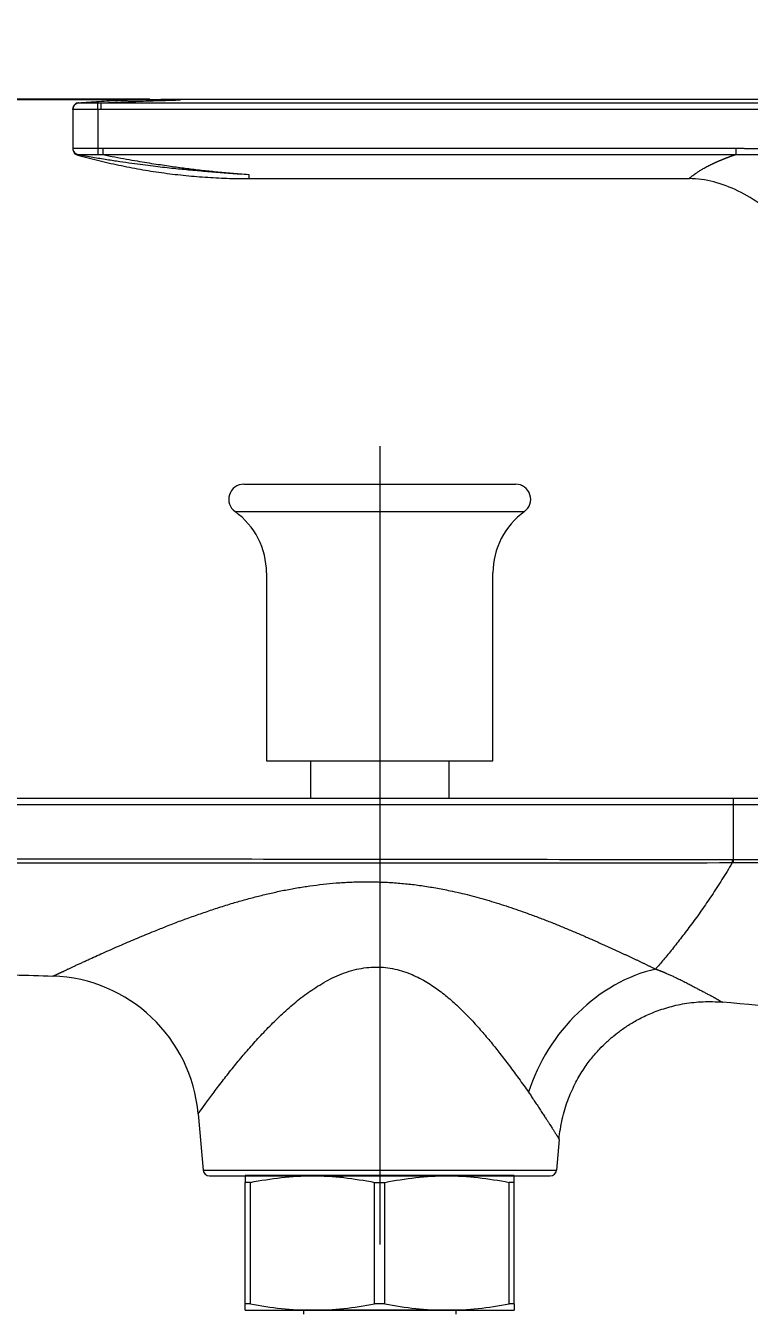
# Model space of a CAD drawing. Header units: millimetres. Extents: x 14071 to 14912, y -87 to 508.
# Drawn here: x 14654.4 to 14711.9, y 103.5 to 206 of the extents above; entities that cross this region are included whole.
import ezdxf

# ---------------------------------------------------------------- set-up
doc = ezdxf.new("R2010")
doc.units = ezdxf.units.MM
doc.linetypes.add('CENTERX2', pattern=[101.6, 63.5, -12.7, 12.7, -12.7])
doc.layers.add('02___PRT_ALL_AXES', color=7, linetype='Continuous')
doc.layers.add('CENTER', color=1, linetype='CENTERX2', lineweight=15)
doc.layers.add('DIM', color=3, linetype='Continuous', lineweight=9)
doc.styles.get("Standard").update_dxf_attribs({"font": 'arial.ttf'})
doc.dimstyles.new('겸용-샤워욕조용1', dxfattribs={"dimscale": 0.6, "dimtxt": 10, "dimasz": 10, "dimexe": 1.5, "dimexo": 1.5, "dimgap": 1, "dimtad": 0, "dimtih": 1, "dimtoh": 1, "dimdec": 1, "dimdsep": 46, "dimtxsty": 'Standard', "dimcen": 2.5, "dimclrd": 5, "dimclre": 5, "dimclrt": 5, "dimadec": 1, "dimazin": 2, "dimtfac": 1, "dimtdec": 1, "dimtmove": 0, "dimatfit": 3, "dimfxl": 1.25, "dimarcsym": 0})

# ---------------------------------------------------------------- blocks, each defined once
blk = doc.blocks.new('*D10')
at = {"layer": 'Defpoints', "color": 0, "transparency": 16777216}
for p in [(14772.19, 270.25), (14558.66, -0.91), (14567.36, -0.91)]:
    blk.add_point(p, dxfattribs=at)
at = {"layer": 'DIM', "color": 5, "lineweight": -2, "transparency": 16777216}
for p, q in [((14771.29, 270.25), (14557.76, 270.25)), ((14558.66, 264.25), (14558.66, 139.2)), ((14558.66, 5.09), (14558.66, 130.14)), ((14566.46, -0.91), (14557.76, -0.91))]:
    blk.add_line(p, q, dxfattribs=at)
at = {"layer": 'DIM', "color": 5, "transparency": 16777216}
for points in [[(14557.66, 264.25), (14559.66, 264.25), (14558.66, 270.25)], [(14557.66, 5.09), (14559.66, 5.09), (14558.66, -0.91)]]:
    blk.add_solid(points, dxfattribs=at)
at = {"layer": 'DIM', "color": 5, "transparency": 16777216, "insert": (14558.66, 134.67), "char_height": 6, "attachment_point": 5}
blk.add_mtext('(1600)', dxfattribs=at)
blk = doc.blocks.new('*D7')
at = {"layer": 'Defpoints', "color": 0, "transparency": 16777216}
for p in [(14682.56, 172.53), (14613.7, 130.78), (14604.56, 109.24), (14626.21, 87.5), (14682.56, 61.07)]:
    blk.add_point(p, dxfattribs=at)
at = {"layer": 'DIM', "color": 5, "lineweight": -2, "transparency": 16777216}
blk.add_line((14604.21, 108.42), (14598.95, 96.02), dxfattribs=at)
for start, end in [(248.6134, 256.7003), (260.2882, 268.3866)]:
    blk.add_arc((14682.56, 293), 213.08, start, end, dxfattribs=at)
at = {"layer": 'DIM', "color": 5, "transparency": 16777216}
for points in [[(14604.48, 93.66), (14605.23, 95.51), (14599.3, 96.85)], [(14676.57, 81), (14676.55, 79), (14682.56, 79.91)]]:
    blk.add_solid(points, dxfattribs=at)
at = {"layer": 'DIM', "color": 5, "transparency": 16777216, "insert": (14640.08, 84.19), "char_height": 6, "attachment_point": 5}
blk.add_mtext('23°', dxfattribs=at)
blk = doc.blocks.new('*D8')
at = {"layer": 'Defpoints', "color": 0, "transparency": 16777216}
for p in [(14586.58, 200.09), (14665.19, 200.09), (14610.4, 117.63)]:
    blk.add_point(p, dxfattribs=at)
at = {"layer": 'DIM', "color": 5, "lineweight": -2, "transparency": 16777216}
for p, q in [((14664.29, 200.09), (14585.68, 200.09)), ((14586.58, 194.09), (14586.58, 162.53)), ((14586.58, 123.63), (14586.58, 155.2)), ((14609.5, 117.63), (14585.68, 117.63))]:
    blk.add_line(p, q, dxfattribs=at)
at = {"layer": 'DIM', "color": 5, "transparency": 16777216}
for points in [[(14585.58, 194.09), (14587.58, 194.09), (14586.58, 200.09)], [(14585.58, 123.63), (14587.58, 123.63), (14586.58, 117.63)]]:
    blk.add_solid(points, dxfattribs=at)
at = {"layer": 'DIM', "color": 5, "transparency": 16777216, "insert": (14586.58, 158.86), "char_height": 6, "attachment_point": 5}
blk.add_mtext('82.5', dxfattribs=at)
blk = doc.blocks.new('*D14')
at = {"layer": 'Defpoints', "color": 0, "transparency": 16777216}
for p in [(14608.47, 118.45), (14815.26, 42.82), (14815.26, 22.48)]:
    blk.add_point(p, dxfattribs=at)
at = {"layer": 'DIM', "color": 5, "lineweight": -2, "transparency": 16777216}
for p, q in [((14608.47, 117.55), (14608.47, 21.58)), ((14815.26, 41.92), (14815.26, 21.58)), ((14614.47, 22.48), (14701.08, 22.48)), ((14809.26, 22.48), (14722.65, 22.48))]:
    blk.add_line(p, q, dxfattribs=at)
at = {"layer": 'DIM', "color": 5, "transparency": 16777216}
for points in [[(14614.47, 23.48), (14614.47, 21.48), (14608.47, 22.48)], [(14809.26, 23.48), (14809.26, 21.48), (14815.26, 22.48)]]:
    blk.add_solid(points, dxfattribs=at)
at = {"layer": 'DIM', "color": 5, "transparency": 16777216, "insert": (14711.86, 22.48), "char_height": 6, "attachment_point": 5}
blk.add_mtext('206.8', dxfattribs=at)

msp = doc.modelspace()

# ---------------------------------------------------------------- linework, layer by layer
at = {"linetype": 'Continuous', "lineweight": 13}
for p, q in [((14660.16, 199.31), (14660.15, 199.81)), ((14660.16, 199.31), (14660.16, 196.21)), ((14737.99, 199.31), (14660.41, 199.31)), ((14660.16, 196.21), (14660.15, 195.72)), ((14660.54, 196.21), (14660.54, 195.71)), ((14660.54, 196.21), (14710.85, 196.21)), ((14660.54, 195.71), (14710.85, 195.71)), ((14672.16, 194.13), (14672.16, 193.8)), ((14671.06, 167.32), (14684.91, 167.32)), ((14684.91, 167.32), (14694.06, 167.32)), ((14710.64, 144), (14610.87, 144)), ((14710.64, 144), (14710.64, 139.63)), ((14722.56, 144), (14710.64, 144)), ((14668.52, 114.95), (14696.6, 114.95))]:
    msp.add_line(p, q, dxfattribs=at)
at = {"linetype": 'Continuous', "lineweight": 18}
for p, q in [((14738.16, 200.1), (14665.16, 200.1)), ((14658.16, 199.3), (14658.16, 196.21)), ((14710.85, 196.21), (14710.85, 195.71)), ((14672.16, 193.8), (14707.16, 193.8)), ((14671.76, 169.5), (14684.77, 169.5)), ((14684.77, 169.5), (14693.36, 169.5)), ((14673.56, 162.45), (14673.56, 147.5)), ((14691.56, 147.5), (14691.56, 162.45)), ((14673.56, 147.5), (14684.4, 147.5)), ((14673.56, 147.5), (14691.56, 147.5)), ((14677.06, 147.5), (14677.06, 144.5)), ((14684.4, 147.5), (14691.56, 147.5)), ((14688.06, 147.5), (14688.06, 144.5)), ((14710.65, 144.5), (14610.88, 144.5)), ((14723.06, 144.5), (14710.65, 144.5)), ((14668.13, 119.43), (14668.52, 114.95)), ((14696.81, 117.4), (14696.6, 114.95)), ((14669.02, 114.5), (14696.1, 114.5))]:
    msp.add_line(p, q, dxfattribs=at)
at = {"lineweight": 20}
for p, q in [((14672.28, 113.98), (14671.87, 113.98)), ((14671.87, 104.33), (14671.87, 113.98)), ((14672.28, 104.33), (14672.28, 113.98)), ((14682.15, 113.98), (14682.97, 113.98)), ((14682.15, 104.33), (14682.15, 113.98)), ((14682.97, 104.33), (14682.97, 113.98)), ((14693.25, 113.98), (14692.84, 113.98)), ((14692.84, 104.33), (14692.84, 113.98)), ((14693.25, 104.33), (14693.25, 113.98)), ((14672.28, 104.33), (14671.87, 104.33)), ((14671.87, 103.81), (14677.22, 103.81)), ((14689.36, 103.81), (14675.76, 103.81)), ((14676.5, 103.81), (14676.5, 103.5)), ((14677.22, 103.81), (14687.9, 103.81)), ((14682.97, 104.33), (14682.15, 104.33)), ((14687.9, 103.81), (14693.25, 103.81)), ((14688.62, 103.81), (14688.62, 103.5)), ((14693.25, 104.33), (14692.84, 104.33))]:
    msp.add_line(p, q, dxfattribs=at)
at = {"linetype": 'Continuous', "lineweight": 18, "extrusion": (0, 1.33795e-05, 1)}
msp.add_arc((14658.66, 199.34, 0), 0.5, 94.5878, 179.9998, dxfattribs=at)
at = {"linetype": 'Continuous', "lineweight": 18}
for centre, radius, start, end in [((14671.76, 168.3), 1.2, 90, 234.3147), ((14693.36, 168.3), 1.2, 305.6853, 90), ((14667.56, 162.45), 6, 0, 54.3147), ((14697.56, 162.45), 6, 125.6853, 180), ((14656.17, 118.39), 12, 5, 88.0548), ((14669.02, 115), 0.5, 185, 270), ((14696.1, 115), 0.5, 270, 355)]:
    msp.add_arc(centre, radius, start, end, dxfattribs=at)
at = {"linetype": 'Continuous', "lineweight": 13}
for centre, major_axis, ratio, start_param, end_param in [((14658.66, 199.3), (-0.5, 0), 0.999984, 4.735832, 5.44336), ((14658.66, 199.3), (-0.5, 0), 0.999984, 5.755683, 6.283185), ((14658.66, 196.21), (-0.5, 0), 0.999993, 0.340413, 1.392728), ((14658.66, 196.21), (-0.5, 0), 0.999935, 0.660054, 1.398974), ((14710.65, 144), (0, -0.5), 0.006981, 3.141593, 4.712389), ((14710.57, 139.63), (0, -0.5), 0.006981, 4.712395, 5.252534), ((14710.65, 139.63), (-0.005, -0.5), 0.006981, 4.712462, 5.249825), ((14704.09, 120.1), (7.17, 9.62), 0.768826, 0.73108, 1.996569)]:
    msp.add_ellipse(centre, major_axis=major_axis, ratio=ratio, start_param=start_param, end_param=end_param, dxfattribs=at)
at = {"linetype": 'Continuous', "lineweight": 18}
for ratio, end_param in [(0.999993, 0.340412), (0.999935, 0.660053)]:
    msp.add_ellipse((14658.66, 196.21), major_axis=(-0.5, 0), ratio=ratio, start_param=0, end_param=end_param, dxfattribs=at)
for points, knots in [([(14658.62, 199.83), (14659.16, 199.88), (14659.7, 199.91), (14660.79, 199.98), (14661.34, 200.01), (14662.43, 200.05), (14662.98, 200.07), (14664.07, 200.09), (14664.61, 200.1), (14665.16, 200.1)], [0, 0, 0, 0, 0.25, 0.25, 0.5, 0.5, 0.75, 0.75, 1, 1, 1, 1]), ([(14665.16, 200.1), (14665.16, 200.1), (14665.16, 200.1), (14665.16, 200.1), (14665.16, 200.1), (14665.16, 200.1), (14665.16, 200.1), (14665.16, 200.1), (14665.16, 200.1), (14665.16, 200.1), (14665.17, 200.1), (14665.17, 200.1), (14665.17, 200.1), (14665.17, 200.1), (14665.18, 200.09), (14665.18, 200.09), (14665.18, 200.09), (14665.19, 200.09), (14665.19, 200.09), (14665.19, 200.09), (14665.19, 200.09)], [0, 0, 0, 0, 0.05615, 0.112273, 0.168369, 0.22444, 0.280486, 0.336508, 0.392507, 0.448484, 0.504438, 0.560372, 0.616285, 0.672179, 0.728054, 0.783911, 0.839751, 0.895575, 0.951383, 1, 1, 1, 1]), ([(14665.19, 200.09), (14665.19, 200.09), (14665.19, 200.09), (14665.18, 200.09), (14665.17, 200.1), (14665.17, 200.1), (14665.16, 200.1), (14665.16, 200.1), (14665.16, 200.1), (14665.16, 200.1), (14665.16, 200.1), (14665.16, 200.1)], [0, 0, 0, 0, 0.046021, 0.164966, 0.283983, 0.403081, 0.522264, 0.641541, 0.760918, 0.880402, 1, 1, 1, 1]), ([(14658.33, 199.68), (14658.31, 199.66), (14658.26, 199.61), (14658.21, 199.52), (14658.18, 199.41), (14658.19, 199.33), (14658.19, 199.3)], [0, 0, 0, 0, 0.214506, 0.48092, 0.744245, 1, 1, 1, 1]), ([(14658.16, 196.21), (14658.16, 196.21), (14658.16, 196.2), (14658.16, 196.19), (14658.16, 196.18), (14658.16, 196.18), (14658.16, 196.18), (14658.16, 196.17), (14658.16, 196.17), (14658.16, 196.17), (14658.16, 196.17)], [0, 0, 0, 0, 0.131545, 0.263091, 0.394636, 0.526181, 0.657727, 0.789272, 0.920818, 1, 1, 1, 1]), ([(14658.52, 195.69), (14658.52, 195.69), (14658.52, 195.69), (14658.52, 195.69), (14658.53, 195.69), (14658.53, 195.7), (14658.54, 195.7), (14658.55, 195.71), (14658.56, 195.72), (14658.57, 195.72)], [0, 0, 0, 0, 0.060794, 0.217328, 0.373863, 0.530397, 0.686931, 0.843466, 1, 1, 1, 1]), ([(14696.81, 117.4), (14696.84, 117.68), (14696.87, 117.95), (14696.96, 118.49), (14697.01, 118.75), (14697.12, 119.27), (14697.19, 119.52), (14697.34, 120.02), (14697.42, 120.26), (14697.59, 120.72), (14697.68, 120.95), (14697.87, 121.38), (14697.97, 121.59), (14698.17, 122), (14698.28, 122.19), (14698.49, 122.56), (14698.6, 122.74), (14698.83, 123.08), (14698.94, 123.24), (14699.16, 123.55), (14699.27, 123.69), (14699.49, 123.97), (14699.6, 124.1), (14699.81, 124.34), (14699.91, 124.46), (14700.22, 124.78), (14700.41, 124.97), (14700.67, 125.21), (14700.75, 125.28), (14700.86, 125.39), (14700.92, 125.44), (14700.98, 125.49), (14701.02, 125.52), (14701.03, 125.53), (14701.04, 125.54), (14701.04, 125.54), (14701.04, 125.54), (14701.04, 125.54), (14701.04, 125.54), (14701.05, 125.54), (14701.05, 125.54), (14701.21, 125.68), (14701.4, 125.83), (14701.83, 126.15), (14702.07, 126.32), (14702.6, 126.66), (14702.89, 126.83), (14703.37, 127.08), (14703.54, 127.16), (14703.88, 127.32), (14704.06, 127.4), (14704.44, 127.55), (14704.63, 127.62), (14705.03, 127.76), (14705.24, 127.83), (14705.66, 127.95), (14705.88, 128.01), (14706.33, 128.11), (14706.56, 128.16), (14707.03, 128.23), (14707.27, 128.27), (14707.76, 128.32), (14708, 128.34), (14708.51, 128.36), (14708.76, 128.36), (14709.27, 128.35), (14709.53, 128.34), (14709.79, 128.31)], [0, 0, 0, 0, 0.03125, 0.03125, 0.0625, 0.0625, 0.09375, 0.09375, 0.125, 0.125, 0.15625, 0.15625, 0.1875, 0.1875, 0.21875, 0.21875, 0.25, 0.25, 0.28125, 0.28125, 0.3125, 0.3125, 0.34375, 0.34375, 0.375, 0.375, 0.4375, 0.4375, 0.46875, 0.46875, 0.484375, 0.492188, 0.496094, 0.498047, 0.499023, 0.499512, 0.499756, 0.499878, 0.499939, 0.499939, 0.5, 0.5, 0.5625, 0.5625, 0.625, 0.625, 0.6875, 0.6875, 0.71875, 0.71875, 0.75, 0.75, 0.78125, 0.78125, 0.8125, 0.8125, 0.84375, 0.84375, 0.875, 0.875, 0.90625, 0.90625, 0.9375, 0.9375, 0.96875, 0.96875, 1, 1, 1, 1]), ([(14733.56, 125.34), (14729.95, 125.97), (14721.19, 127.23), (14713.36, 128.01), (14709.79, 128.31)], [0, 0, 0, 0, 0.421331, 1, 1, 1, 1])]:
    msp.add_open_spline(points, degree=3, knots=knots, dxfattribs=at)
for points, degree in [([(14658.65, 199.81), (14658.64, 199.81), (14658.64, 199.81), (14658.64, 199.81), (14658.63, 199.82), (14658.63, 199.82), (14658.63, 199.82), (14658.63, 199.82), (14658.62, 199.83), (14658.62, 199.83), (14658.62, 199.83), (14658.62, 199.83), (14658.62, 199.83), (14658.62, 199.83)], 3), ([(14660.15, 199.81), (14660.01, 199.81), (14659.73, 199.81), (14659.35, 199.81), (14659.03, 199.8), (14658.82, 199.8), (14658.69, 199.8), (14658.65, 199.8), (14658.65, 199.81)], 3), ([(14665.28, 200.08), (14664.29, 200.07)], 1), ([(14658.16, 199.3), (14658.16, 199.31), (14658.16, 199.31), (14658.16, 199.31), (14658.16, 199.32), (14658.16, 199.32), (14658.16, 199.32), (14658.16, 199.33), (14658.16, 199.33), (14658.16, 199.33), (14658.16, 199.33), (14658.16, 199.34), (14658.16, 199.34), (14658.16, 199.34)], 3), ([(14658.19, 199.52), (14658.19, 199.49)], 1), ([(14658.19, 196.03), (14658.27, 195.85)], 1), ([(14658.27, 195.85), (14658.37, 195.73), (14658.52, 195.7)], 2), ([(14658.44, 195.71), (14665.16, 193.8), (14672.16, 193.8)], 2), ([(14658.57, 195.72), (14658.57, 195.72), (14658.57, 195.72), (14658.57, 195.72), (14658.57, 195.72), (14658.57, 195.72)], 3), ([(14660.15, 195.72), (14660.19, 195.72), (14660.28, 195.72), (14660.41, 195.71), (14660.5, 195.71), (14660.54, 195.71)], 3), ([(14660.54, 195.71), (14660.88, 195.65), (14661.53, 195.52), (14662.43, 195.35), (14663.28, 195.2), (14664.06, 195.07), (14664.79, 194.96), (14665.46, 194.86), (14666.08, 194.77), (14666.67, 194.69), (14667.24, 194.61), (14667.81, 194.54), (14668.39, 194.47), (14668.97, 194.41), (14669.55, 194.35), (14670.15, 194.29), (14670.76, 194.24), (14671.42, 194.19), (14671.9, 194.15), (14672.16, 194.13)], 3), ([(14718.16, 182.8), (14718.16, 184.09), (14717.43, 186.76), (14714.76, 190.4), (14711.12, 193.07), (14708.45, 193.8), (14707.16, 193.8)], 3), ([(14710.64, 139.63), (14710.64, 139.63), (14710.62, 139.63), (14710.59, 139.63), (14710.58, 139.63), (14710.57, 139.63)], 3), ([(14710.64, 139.38), (14710.63, 139.38), (14710.62, 139.38), (14710.59, 139.38), (14710.58, 139.38), (14710.57, 139.38)], 3), ([(14632.02, 131.22), (14656.58, 130.38)], 1)]:
    msp.add_open_spline(points, degree=degree, dxfattribs=at)
at = {"linetype": 'Continuous', "lineweight": 13}
for points, degree, knots in [([(14660.41, 199.81), (14660.37, 199.81), (14660.32, 199.81), (14660.24, 199.81), (14660.2, 199.81), (14660.15, 199.81)], 3, [0, 0, 0, 0, 0.5, 0.5, 1, 1, 1, 1]), ([(14660.41, 199.81), (14660.67, 199.82), (14660.93, 199.84), (14661.46, 199.87), (14661.72, 199.88), (14662.51, 199.92), (14663.04, 199.94), (14664.09, 199.98), (14664.62, 200), (14665.41, 200.02), (14665.67, 200.03), (14666.2, 200.04), (14666.46, 200.05), (14666.72, 200.06)], 3, [0, 0, 0, 0, 0.125, 0.125, 0.25, 0.25, 0.5, 0.5, 0.75, 0.75, 0.875, 0.875, 1, 1, 1, 1]), ([(14660.41, 199.31), (14660.41, 199.34), (14660.41, 199.37), (14660.41, 199.43), (14660.41, 199.46), (14660.41, 199.52), (14660.41, 199.55), (14660.41, 199.61), (14660.41, 199.63), (14660.41, 199.68), (14660.41, 199.7), (14660.41, 199.74), (14660.41, 199.76), (14660.41, 199.78), (14660.41, 199.79), (14660.41, 199.81), (14660.41, 199.81), (14660.41, 199.81)], 3, [0, 0, 0, 0, 0.125, 0.125, 0.25, 0.25, 0.375, 0.375, 0.5, 0.5, 0.625, 0.625, 0.75, 0.75, 0.875, 0.875, 1, 1, 1, 1]), ([(14666.72, 200.06), (14666.71, 200.06), (14666.7, 200.06), (14666.67, 200.06), (14666.64, 200.06), (14666.62, 200.06), (14666.59, 200.06), (14666.57, 200.06), (14666.54, 200.06), (14666.52, 200.06), (14666.49, 200.06), (14666.47, 200.06), (14666.45, 200.06), (14666.42, 200.06), (14666.4, 200.06), (14666.37, 200.06), (14666.35, 200.06), (14666.33, 200.07), (14666.31, 200.07), (14666.28, 200.07), (14666.26, 200.07), (14666.24, 200.07), (14666.22, 200.07), (14666.19, 200.07), (14666.17, 200.07), (14666.15, 200.07), (14666.13, 200.07), (14666.11, 200.07), (14666.09, 200.07), (14666.07, 200.07), (14666.05, 200.07), (14666.03, 200.07), (14666.01, 200.07), (14665.99, 200.07), (14665.97, 200.07), (14665.95, 200.07), (14665.93, 200.08), (14665.91, 200.08), (14665.89, 200.08), (14665.88, 200.08), (14665.86, 200.08), (14665.84, 200.08), (14665.82, 200.08), (14665.8, 200.08), (14665.79, 200.08), (14665.77, 200.08), (14665.75, 200.08), (14665.74, 200.08), (14665.72, 200.08), (14665.7, 200.08), (14665.69, 200.08), (14665.67, 200.08), (14665.66, 200.08), (14665.64, 200.08), (14665.63, 200.08), (14665.61, 200.08), (14665.6, 200.08), (14665.58, 200.08), (14665.57, 200.08), (14665.53, 200.09), (14665.46, 200.09), (14665.38, 200.09), (14665.31, 200.09), (14665.27, 200.09), (14665.24, 200.09), (14665.23, 200.09), (14665.22, 200.09), (14665.21, 200.09), (14665.2, 200.09), (14665.19, 200.09), (14665.19, 200.09)], 3, [0, 0, 0, 0, 0.010019, 0.020038, 0.030058, 0.04008, 0.050103, 0.060127, 0.070154, 0.080181, 0.090211, 0.100243, 0.110276, 0.120313, 0.130351, 0.140392, 0.150436, 0.160483, 0.170532, 0.180585, 0.190641, 0.200701, 0.210764, 0.220831, 0.230901, 0.240976, 0.251054, 0.261137, 0.271225, 0.281316, 0.291413, 0.301514, 0.31162, 0.321732, 0.331848, 0.34197, 0.352097, 0.36223, 0.372369, 0.382514, 0.392664, 0.402821, 0.412984, 0.423154, 0.43333, 0.443513, 0.453702, 0.463899, 0.474103, 0.484314, 0.494532, 0.504758, 0.514992, 0.525233, 0.535482, 0.54574, 0.556005, 0.566279, 0.576561, 0.586851, 0.661656, 0.73596, 0.809815, 0.883272, 0.904053, 0.924838, 0.945631, 0.966431, 0.98724, 1, 1, 1, 1]), ([(14660.16, 199.31), (14660.15, 199.31), (14660.13, 199.31), (14660.11, 199.31), (14660.09, 199.31), (14660.07, 199.31), (14660.05, 199.31), (14660.03, 199.31), (14660, 199.31), (14659.98, 199.31), (14659.96, 199.31), (14659.94, 199.31), (14659.92, 199.31), (14659.9, 199.31), (14659.88, 199.31), (14659.86, 199.31), (14659.84, 199.31), (14659.82, 199.31), (14659.8, 199.31), (14659.78, 199.31), (14659.75, 199.31), (14659.73, 199.31), (14659.71, 199.31), (14659.69, 199.31), (14659.67, 199.31), (14659.66, 199.31), (14659.64, 199.31), (14659.62, 199.31), (14659.6, 199.31), (14659.58, 199.31), (14659.56, 199.31), (14659.54, 199.31), (14659.52, 199.31), (14659.5, 199.31), (14659.48, 199.31), (14659.46, 199.31), (14659.45, 199.31), (14659.43, 199.31), (14659.41, 199.31), (14659.39, 199.31), (14659.37, 199.31), (14659.36, 199.31), (14659.34, 199.31), (14659.32, 199.31), (14659.3, 199.31), (14659.29, 199.31), (14659.27, 199.31), (14659.25, 199.31), (14659.24, 199.31), (14659.22, 199.31), (14659.2, 199.31), (14659.19, 199.31), (14659.17, 199.31), (14659.16, 199.31), (14659.14, 199.31), (14659.12, 199.31), (14659.11, 199.31), (14659.09, 199.31), (14659.08, 199.31), (14659.06, 199.31), (14659.05, 199.31), (14659.03, 199.31), (14659.02, 199.31), (14659, 199.31), (14658.99, 199.31), (14658.98, 199.31), (14658.96, 199.31), (14658.95, 199.31), (14658.93, 199.31), (14658.92, 199.31), (14658.91, 199.31), (14658.89, 199.31), (14658.88, 199.31), (14658.87, 199.31), (14658.85, 199.31), (14658.84, 199.31), (14658.83, 199.31), (14658.82, 199.31), (14658.8, 199.31), (14658.79, 199.31), (14658.78, 199.31), (14658.77, 199.31), (14658.76, 199.31), (14658.74, 199.31), (14658.73, 199.31), (14658.72, 199.31), (14658.71, 199.31), (14658.7, 199.3), (14658.69, 199.3), (14658.68, 199.3), (14658.67, 199.3), (14658.66, 199.3), (14658.65, 199.3), (14658.64, 199.3), (14658.63, 199.3), (14658.62, 199.3), (14658.61, 199.3), (14658.6, 199.3), (14658.59, 199.3), (14658.58, 199.3), (14658.57, 199.3), (14658.56, 199.3), (14658.55, 199.3), (14658.54, 199.3), (14658.53, 199.3), (14658.52, 199.3), (14658.52, 199.3), (14658.51, 199.3), (14658.5, 199.3), (14658.49, 199.3), (14658.48, 199.3), (14658.47, 199.3), (14658.47, 199.3), (14658.46, 199.3), (14658.45, 199.3), (14658.44, 199.3), (14658.44, 199.3), (14658.43, 199.3), (14658.42, 199.3), (14658.42, 199.3), (14658.41, 199.3), (14658.4, 199.3), (14658.4, 199.3), (14658.39, 199.3), (14658.38, 199.3), (14658.38, 199.3), (14658.37, 199.3), (14658.37, 199.3), (14658.36, 199.3), (14658.35, 199.3), (14658.35, 199.3), (14658.34, 199.3), (14658.34, 199.3), (14658.33, 199.3), (14658.33, 199.3), (14658.32, 199.3), (14658.32, 199.3), (14658.31, 199.3), (14658.31, 199.3), (14658.3, 199.3), (14658.3, 199.3), (14658.29, 199.3), (14658.29, 199.3), (14658.28, 199.3), (14658.28, 199.3), (14658.28, 199.3), (14658.27, 199.3), (14658.27, 199.3), (14658.26, 199.3), (14658.26, 199.3), (14658.26, 199.3), (14658.25, 199.3), (14658.25, 199.3), (14658.25, 199.3), (14658.24, 199.3), (14658.24, 199.3), (14658.24, 199.3), (14658.23, 199.3), (14658.23, 199.3), (14658.23, 199.3), (14658.22, 199.3), (14658.22, 199.3), (14658.22, 199.3), (14658.22, 199.3), (14658.21, 199.3), (14658.21, 199.3), (14658.21, 199.3), (14658.21, 199.3), (14658.2, 199.3), (14658.2, 199.3), (14658.2, 199.3), (14658.2, 199.3), (14658.2, 199.3), (14658.19, 199.3), (14658.19, 199.3), (14658.19, 199.3), (14658.19, 199.3), (14658.19, 199.3), (14658.18, 199.3), (14658.18, 199.3), (14658.18, 199.3), (14658.18, 199.3), (14658.18, 199.3), (14658.18, 199.3), (14658.18, 199.3), (14658.17, 199.3), (14658.17, 199.3), (14658.17, 199.3), (14658.17, 199.3), (14658.17, 199.3), (14658.17, 199.3), (14658.17, 199.3), (14658.17, 199.3), (14658.17, 199.3), (14658.17, 199.3), (14658.16, 199.3), (14658.16, 199.3), (14658.16, 199.3), (14658.16, 199.3), (14658.16, 199.3), (14658.16, 199.3), (14658.16, 199.3), (14658.16, 199.3), (14658.16, 199.3), (14658.16, 199.3), (14658.16, 199.3), (14658.16, 199.3), (14658.16, 199.3), (14658.16, 199.3), (14658.16, 199.3), (14658.16, 199.3), (14658.16, 199.3), (14658.16, 199.3), (14658.16, 199.3), (14658.16, 199.3), (14658.16, 199.3), (14658.16, 199.3), (14658.16, 199.3), (14658.16, 199.3), (14658.16, 199.3)], 3, [0, 0, 0, 0, 0.006978, 0.013934, 0.020868, 0.02778, 0.03467, 0.041538, 0.048385, 0.055209, 0.062012, 0.068792, 0.07555, 0.082287, 0.089002, 0.095694, 0.102365, 0.109014, 0.115641, 0.122246, 0.128829, 0.13539, 0.141929, 0.148446, 0.154941, 0.161415, 0.167866, 0.174295, 0.180703, 0.187088, 0.193452, 0.199794, 0.206113, 0.212411, 0.218687, 0.224941, 0.231173, 0.237383, 0.243571, 0.249737, 0.255881, 0.262003, 0.268104, 0.274182, 0.280238, 0.286273, 0.292285, 0.298276, 0.304244, 0.310191, 0.316116, 0.322019, 0.3279, 0.333759, 0.339596, 0.345411, 0.351204, 0.356975, 0.362724, 0.368451, 0.374157, 0.37984, 0.385502, 0.391141, 0.396759, 0.402354, 0.407928, 0.41348, 0.41901, 0.424518, 0.430003, 0.435467, 0.44091, 0.44633, 0.451728, 0.457104, 0.462458, 0.467791, 0.473101, 0.47839, 0.483656, 0.488901, 0.494123, 0.499324, 0.504503, 0.50966, 0.514794, 0.519907, 0.524998, 0.530067, 0.535115, 0.54014, 0.545143, 0.550124, 0.555084, 0.560021, 0.564936, 0.56983, 0.574702, 0.579551, 0.584379, 0.589185, 0.593968, 0.59873, 0.60347, 0.608188, 0.612884, 0.617558, 0.622211, 0.626841, 0.631449, 0.636036, 0.6406, 0.645142, 0.649663, 0.654162, 0.658638, 0.663093, 0.667526, 0.671936, 0.676325, 0.680692, 0.685037, 0.68936, 0.693661, 0.697941, 0.702198, 0.706433, 0.710646, 0.714838, 0.719007, 0.723155, 0.72728, 0.731384, 0.735466, 0.739526, 0.743563, 0.747579, 0.751573, 0.755545, 0.759495, 0.763423, 0.76733, 0.771214, 0.775076, 0.778916, 0.782735, 0.786531, 0.790306, 0.794058, 0.797789, 0.801498, 0.805185, 0.808849, 0.812492, 0.816113, 0.819712, 0.823289, 0.826844, 0.830378, 0.833889, 0.837378, 0.840845, 0.844291, 0.847714, 0.851116, 0.854496, 0.857853, 0.861189, 0.864503, 0.867794, 0.871064, 0.874312, 0.877538, 0.880742, 0.883925, 0.887085, 0.890223, 0.893339, 0.896434, 0.899506, 0.902557, 0.905585, 0.908592, 0.911576, 0.914539, 0.91748, 0.920399, 0.923296, 0.92617, 0.929023, 0.931855, 0.934664, 0.937451, 0.940216, 0.942959, 0.945681, 0.94838, 0.951058, 0.953713, 0.956347, 0.958959, 0.961548, 0.964116, 0.966662, 0.969186, 0.971688, 0.974168, 0.976626, 0.979062, 0.981476, 0.983868, 0.986239, 0.988587, 0.990914, 0.993218, 0.995501, 0.997761, 1, 1, 1, 1]), ([(14658.16, 196.21), (14658.16, 196.21), (14658.16, 196.21), (14658.16, 196.21), (14658.16, 196.21), (14658.16, 196.21), (14658.16, 196.21), (14658.16, 196.21), (14658.16, 196.21), (14658.17, 196.21), (14658.17, 196.21), (14658.17, 196.21), (14658.18, 196.21), (14658.18, 196.21), (14658.19, 196.21), (14658.19, 196.21), (14658.2, 196.21), (14658.21, 196.21), (14658.22, 196.21), (14658.22, 196.21), (14658.23, 196.21), (14658.24, 196.21), (14658.26, 196.21), (14658.27, 196.21), (14658.28, 196.21), (14658.3, 196.21), (14658.31, 196.21), (14658.36, 196.21), (14658.43, 196.21), (14658.55, 196.21), (14658.67, 196.21), (14658.8, 196.21), (14658.93, 196.21), (14659.08, 196.21), (14659.24, 196.21), (14659.36, 196.21), (14659.45, 196.21), (14659.5, 196.21), (14659.55, 196.21), (14659.6, 196.21), (14659.64, 196.21), (14659.69, 196.21), (14659.74, 196.21), (14659.79, 196.21), (14659.84, 196.21), (14659.88, 196.21), (14659.93, 196.21), (14659.98, 196.21), (14660.02, 196.21), (14660.07, 196.21), (14660.11, 196.21), (14660.14, 196.21), (14660.16, 196.21)], 3, [0, 0, 0, 0, 0.006878, 0.01403, 0.021457, 0.029159, 0.037136, 0.045387, 0.053913, 0.062714, 0.071789, 0.08114, 0.090765, 0.100664, 0.110839, 0.121288, 0.132012, 0.143011, 0.154284, 0.165833, 0.177656, 0.189753, 0.202126, 0.214773, 0.227695, 0.240892, 0.254363, 0.26811, 0.343065, 0.410921, 0.471675, 0.525327, 0.582195, 0.639063, 0.695931, 0.7528, 0.769675, 0.78636, 0.802855, 0.819159, 0.835274, 0.851199, 0.866934, 0.882478, 0.897833, 0.912998, 0.927973, 0.942758, 0.957353, 0.971759, 0.985974, 1, 1, 1, 1]), ([(14658.57, 195.72), (14658.57, 195.72), (14658.62, 195.72), (14658.81, 195.72), (14659.07, 195.72), (14659.39, 195.72), (14659.75, 195.72), (14660.01, 195.72), (14660.15, 195.72)], 3, [0, 0, 0, 0, 0.178865, 0.355679, 0.525445, 0.67908, 0.830235, 1, 1, 1, 1]), ([(14707.16, 193.8), (14707.16, 193.8), (14707.16, 193.8), (14707.16, 193.8), (14707.16, 193.8), (14707.16, 193.8), (14707.16, 193.8), (14707.16, 193.8), (14707.16, 193.8), (14707.16, 193.8), (14707.16, 193.8), (14707.17, 193.81), (14707.17, 193.81), (14707.17, 193.81), (14707.17, 193.81), (14707.17, 193.81), (14707.18, 193.82), (14707.18, 193.82), (14707.18, 193.82), (14707.19, 193.83), (14707.19, 193.83), (14707.19, 193.83), (14707.2, 193.84), (14707.2, 193.84), (14707.2, 193.84), (14707.21, 193.85), (14707.21, 193.85), (14707.22, 193.86), (14707.22, 193.86), (14707.23, 193.87), (14707.23, 193.87), (14707.24, 193.87), (14707.24, 193.88), (14707.25, 193.89), (14707.25, 193.89), (14707.26, 193.9), (14707.27, 193.9), (14707.27, 193.91), (14707.28, 193.91), (14707.29, 193.92), (14707.29, 193.92), (14707.32, 193.95), (14707.39, 194.01), (14707.51, 194.1), (14707.66, 194.21), (14707.84, 194.33), (14708.06, 194.47), (14708.33, 194.63), (14708.63, 194.79), (14708.87, 194.91), (14709.01, 194.98), (14709.06, 195), (14709.1, 195.02), (14709.15, 195.04), (14709.2, 195.06), (14709.24, 195.09), (14709.29, 195.11), (14709.34, 195.13), (14709.39, 195.15), (14709.44, 195.17), (14709.49, 195.19), (14709.54, 195.22), (14709.59, 195.24), (14709.64, 195.26), (14709.69, 195.28), (14709.75, 195.3), (14709.8, 195.32), (14709.85, 195.35), (14709.91, 195.37), (14709.96, 195.39), (14710.02, 195.41), (14710.07, 195.43), (14710.13, 195.46), (14710.19, 195.48), (14710.24, 195.5), (14710.3, 195.52), (14710.36, 195.54), (14710.42, 195.56), (14710.48, 195.59), (14710.54, 195.61), (14710.6, 195.63), (14710.66, 195.65), (14710.72, 195.67), (14710.79, 195.69), (14710.83, 195.71), (14710.85, 195.71)], 3, [0, 0, 0, 0, 0.006992, 0.013956, 0.020891, 0.027798, 0.034677, 0.041527, 0.048349, 0.055143, 0.061909, 0.068646, 0.075355, 0.082036, 0.088689, 0.095313, 0.10191, 0.108478, 0.115018, 0.12153, 0.128013, 0.134469, 0.140896, 0.147296, 0.153667, 0.16001, 0.166325, 0.172613, 0.178872, 0.185103, 0.191306, 0.197481, 0.203629, 0.209748, 0.215839, 0.221903, 0.227938, 0.233946, 0.239926, 0.245878, 0.251802, 0.257699, 0.325846, 0.391503, 0.454706, 0.515492, 0.581274, 0.644635, 0.705655, 0.764424, 0.771654, 0.778852, 0.786019, 0.793154, 0.800257, 0.80733, 0.814372, 0.821383, 0.828363, 0.835314, 0.842234, 0.849125, 0.855986, 0.862818, 0.869621, 0.876395, 0.883141, 0.889859, 0.896548, 0.90321, 0.909845, 0.916452, 0.923032, 0.929586, 0.936113, 0.942614, 0.94909, 0.955539, 0.961964, 0.968364, 0.974739, 0.98109, 0.987417, 0.99372, 1, 1, 1, 1]), ([(14710.85, 196.21), (14712.51, 196.21), (14714.21, 196.18), (14715.28, 196.17), (14716.47, 196.15), (14717.63, 196.12), (14719.29, 196.08), (14719.39, 196.08), (14720.99, 196.04), (14722.12, 196.01), (14722.92, 195.99), (14725.27, 195.93), (14727.48, 195.89), (14729.92, 195.86), (14732.95, 195.83), (14735.21, 195.81), (14738.16, 195.8)], 2, [0, 0, 0, 0.25, 0.25, 0.375, 0.375, 0.5, 0.5, 0.5625, 0.5625, 0.625, 0.625, 0.75, 0.75, 0.875, 0.875, 1, 1, 1]), ([(14710.85, 195.71), (14711.13, 195.71), (14711.42, 195.71), (14711.98, 195.71), (14712.27, 195.71), (14712.84, 195.71), (14713.12, 195.71), (14713.69, 195.7), (14713.97, 195.7), (14714.83, 195.69), (14715.39, 195.69), (14716.53, 195.68), (14717.1, 195.67), (14718.24, 195.66), (14718.81, 195.65), (14719.94, 195.65), (14720.51, 195.65), (14721.65, 195.65), (14722.22, 195.65), (14723.36, 195.66), (14723.93, 195.66), (14725.07, 195.67), (14725.64, 195.68), (14726.77, 195.7), (14727.34, 195.7), (14728.48, 195.72), (14729.05, 195.72), (14730.19, 195.74), (14730.76, 195.74), (14731.9, 195.75), (14732.47, 195.76), (14733.6, 195.77), (14734.17, 195.77), (14735.88, 195.78), (14737.02, 195.79), (14738.16, 195.8)], 3, [0, 0, 0, 0, 0.03125, 0.03125, 0.0625, 0.0625, 0.09375, 0.09375, 0.125, 0.125, 0.1875, 0.1875, 0.25, 0.25, 0.3125, 0.3125, 0.375, 0.375, 0.4375, 0.4375, 0.5, 0.5, 0.5625, 0.5625, 0.625, 0.625, 0.6875, 0.6875, 0.75, 0.75, 0.8125, 0.8125, 0.875, 0.875, 1, 1, 1, 1]), ([(14710.57, 139.38), (14710.3, 138.93), (14710.03, 138.49), (14709.49, 137.63), (14709.22, 137.21), (14708.81, 136.6), (14708.54, 136.2), (14708.27, 135.81), (14707.87, 135.23), (14707.6, 134.86), (14707.07, 134.15), (14706.81, 133.81), (14706.3, 133.15), (14706.06, 132.83), (14705.58, 132.24), (14705.34, 131.96), (14704.9, 131.42), (14704.69, 131.18), (14704.49, 130.94)], 3, [0, 0, 0, 0, 0.125, 0.125, 0.25, 0.25, 0.3125, 0.375, 0.375, 0.5, 0.5, 0.625, 0.625, 0.75, 0.75, 0.875, 0.875, 1, 1, 1, 1]), ([(14715.61, 139.62), (14715.34, 139.62), (14714.81, 139.62), (14714.04, 139.61), (14713.34, 139.61), (14712.67, 139.62), (14712.03, 139.62), (14711.35, 139.63), (14710.89, 139.63), (14710.64, 139.63)], 3, [0, 0, 0, 0, 0.173791, 0.331627, 0.474531, 0.603287, 0.727129, 0.856486, 1, 1, 1, 1]), ([(14715.63, 139.38), (14715.62, 139.38), (14715.59, 139.38), (14715.54, 139.38), (14715.49, 139.38), (14715.44, 139.38), (14715.39, 139.38), (14715.34, 139.38), (14715.29, 139.38), (14715.24, 139.38), (14715.2, 139.38), (14715.15, 139.38), (14715.1, 139.38), (14715.05, 139.38), (14715, 139.38), (14714.96, 139.38), (14714.91, 139.38), (14714.86, 139.38), (14714.81, 139.38), (14714.77, 139.38), (14714.72, 139.38), (14714.67, 139.38), (14714.63, 139.38), (14714.58, 139.38), (14714.53, 139.38), (14714.49, 139.38), (14714.44, 139.39), (14714.39, 139.39), (14714.35, 139.39), (14714.3, 139.39), (14714.26, 139.39), (14714.21, 139.39), (14714.16, 139.39), (14714.12, 139.39), (14714.07, 139.39), (14714.03, 139.39), (14713.98, 139.39), (14713.94, 139.39), (14713.89, 139.39), (14713.85, 139.39), (14713.81, 139.39), (14713.76, 139.39), (14713.72, 139.39), (14713.67, 139.39), (14713.63, 139.39), (14713.59, 139.39), (14713.54, 139.39), (14713.5, 139.39), (14713.46, 139.39), (14713.41, 139.39), (14713.37, 139.39), (14713.33, 139.39), (14713.29, 139.39), (14713.24, 139.39), (14713.2, 139.39), (14713.16, 139.39), (14713.12, 139.39), (14713.08, 139.39), (14713.03, 139.39), (14712.98, 139.39), (14712.92, 139.39), (14712.85, 139.39), (14712.77, 139.39), (14712.7, 139.39), (14712.62, 139.39), (14712.54, 139.39), (14712.46, 139.39), (14712.38, 139.39), (14712.3, 139.39), (14712.21, 139.39), (14712.12, 139.38), (14712.04, 139.38), (14711.95, 139.38), (14711.85, 139.38), (14711.76, 139.38), (14711.67, 139.38), (14711.57, 139.38), (14711.47, 139.38), (14711.38, 139.38), (14711.27, 139.38), (14711.17, 139.38), (14711.07, 139.38), (14710.96, 139.38), (14710.86, 139.38), (14710.75, 139.38), (14710.68, 139.38), (14710.64, 139.38)], 3, [0, 0, 0, 0, 0.010455, 0.020869, 0.031243, 0.041576, 0.051869, 0.062122, 0.072335, 0.082507, 0.092639, 0.102731, 0.112783, 0.122794, 0.132766, 0.142697, 0.152588, 0.162439, 0.17225, 0.182021, 0.191752, 0.201443, 0.211094, 0.220704, 0.230275, 0.239806, 0.249298, 0.258749, 0.26816, 0.277532, 0.286863, 0.296155, 0.305407, 0.314619, 0.323792, 0.332925, 0.342018, 0.351071, 0.360085, 0.369059, 0.377993, 0.386888, 0.395743, 0.404559, 0.413335, 0.422071, 0.430768, 0.439425, 0.448043, 0.456621, 0.46516, 0.473659, 0.482119, 0.49054, 0.498921, 0.507262, 0.515565, 0.523828, 0.532051, 0.540235, 0.554344, 0.56874, 0.583423, 0.598392, 0.613648, 0.629191, 0.64502, 0.661136, 0.677538, 0.694226, 0.711201, 0.728461, 0.746007, 0.763839, 0.781956, 0.800358, 0.819046, 0.838017, 0.857274, 0.876814, 0.896638, 0.916745, 0.937136, 0.957809, 0.978763, 1, 1, 1, 1]), ([(14656.58, 130.38), (14656.58, 130.38), (14656.58, 130.38), (14656.58, 130.38), (14656.58, 130.38), (14656.58, 130.38), (14656.58, 130.38), (14656.58, 130.38), (14656.59, 130.38), (14656.59, 130.39), (14656.59, 130.39), (14656.59, 130.39), (14656.59, 130.39), (14656.6, 130.39), (14656.6, 130.39), (14656.6, 130.39), (14656.61, 130.39), (14656.61, 130.4), (14656.61, 130.4), (14656.62, 130.4), (14656.62, 130.4), (14656.62, 130.4), (14656.63, 130.4), (14656.63, 130.41), (14656.64, 130.41), (14656.64, 130.41), (14656.65, 130.41), (14656.66, 130.42), (14656.66, 130.42), (14656.67, 130.42), (14656.67, 130.43), (14656.68, 130.43), (14656.69, 130.43), (14656.69, 130.44), (14656.7, 130.44), (14656.71, 130.44), (14656.72, 130.45), (14656.73, 130.45), (14656.73, 130.45), (14656.74, 130.46), (14656.75, 130.46), (14656.76, 130.47), (14656.77, 130.47), (14656.78, 130.47), (14656.79, 130.48), (14656.8, 130.48), (14656.81, 130.49), (14656.82, 130.49), (14656.83, 130.5), (14656.84, 130.5), (14656.85, 130.51), (14656.86, 130.51), (14656.87, 130.52), (14656.88, 130.52), (14656.89, 130.53), (14656.91, 130.53), (14656.92, 130.54), (14656.93, 130.55), (14656.94, 130.55), (14656.96, 130.56), (14656.97, 130.56), (14656.98, 130.57), (14657, 130.58), (14657.01, 130.58), (14657.02, 130.59), (14657.04, 130.6), (14657.05, 130.6), (14657.07, 130.61), (14657.08, 130.62), (14657.1, 130.62), (14657.11, 130.63), (14657.13, 130.64), (14657.14, 130.65), (14657.16, 130.65), (14657.18, 130.66), (14657.19, 130.67), (14657.21, 130.68), (14657.23, 130.68), (14657.24, 130.69), (14657.26, 130.7), (14657.28, 130.71), (14657.29, 130.72), (14657.31, 130.73), (14657.33, 130.73), (14657.35, 130.74), (14657.37, 130.75), (14657.44, 130.78), (14657.56, 130.84), (14657.75, 130.93), (14657.95, 131.02), (14658.17, 131.13), (14658.41, 131.24), (14658.67, 131.36), (14658.94, 131.48), (14659.23, 131.62), (14659.61, 131.79), (14660.1, 132.01), (14660.71, 132.28), (14661.37, 132.58), (14662.02, 132.86), (14662.67, 133.14), (14663.31, 133.41), (14663.97, 133.69), (14664.58, 133.94), (14665.14, 134.16), (14665.62, 134.35), (14666.12, 134.55), (14666.62, 134.74), (14667.13, 134.93), (14667.64, 135.11), (14668.17, 135.3), (14668.7, 135.48), (14669.24, 135.67), (14669.78, 135.84), (14670.34, 136.02), (14671.04, 136.23), (14671.9, 136.48), (14672.91, 136.74), (14673.92, 136.99), (14674.94, 137.21), (14675.97, 137.4), (14677.01, 137.56), (14678.05, 137.69), (14678.94, 137.78), (14679.66, 137.83), (14680.22, 137.86), (14680.79, 137.88), (14681.35, 137.89), (14681.91, 137.88), (14682.47, 137.87), (14683.04, 137.85), (14683.6, 137.82), (14684.17, 137.77), (14684.74, 137.72), (14685.3, 137.66), (14685.87, 137.58), (14686.44, 137.49), (14687.01, 137.4), (14687.58, 137.29), (14688.22, 137.16), (14688.92, 137.01), (14689.7, 136.82), (14690.47, 136.61), (14691.25, 136.39), (14692.02, 136.15), (14692.8, 135.9), (14693.57, 135.64), (14694.38, 135.35), (14695.23, 135.03), (14696.12, 134.69), (14696.98, 134.34), (14697.83, 133.98), (14698.67, 133.63), (14699.26, 133.37), (14699.62, 133.21), (14699.74, 133.16), (14699.87, 133.1), (14699.99, 133.04), (14700.11, 132.99), (14700.23, 132.93), (14700.36, 132.88), (14700.48, 132.83), (14700.6, 132.77), (14700.72, 132.72), (14700.83, 132.66), (14700.95, 132.61), (14701.07, 132.56), (14701.18, 132.5), (14701.3, 132.45), (14701.41, 132.4), (14701.53, 132.35), (14701.64, 132.29), (14701.75, 132.24), (14701.86, 132.19), (14701.97, 132.14), (14702.08, 132.09), (14702.19, 132.04), (14702.3, 131.99), (14702.41, 131.94), (14702.51, 131.89), (14702.62, 131.84), (14702.73, 131.79), (14702.83, 131.74), (14702.93, 131.69), (14703.04, 131.64), (14703.14, 131.59), (14703.24, 131.54), (14703.34, 131.5), (14703.44, 131.45), (14703.54, 131.4), (14703.64, 131.35), (14703.73, 131.31), (14703.83, 131.26), (14703.93, 131.21), (14704.02, 131.17), (14704.12, 131.12), (14704.21, 131.08), (14704.3, 131.03), (14704.4, 130.99), (14704.46, 130.96), (14704.49, 130.94)], 3, [0, 0, 0, 0, 0.000876, 0.001752, 0.002628, 0.003504, 0.00438, 0.005255, 0.006131, 0.007006, 0.007881, 0.008756, 0.009632, 0.010507, 0.011382, 0.012257, 0.013132, 0.014008, 0.014883, 0.015759, 0.016634, 0.01751, 0.018386, 0.019262, 0.020138, 0.021015, 0.021891, 0.022768, 0.023645, 0.024523, 0.025401, 0.026279, 0.027157, 0.028036, 0.028915, 0.029794, 0.030674, 0.031555, 0.032435, 0.033317, 0.034198, 0.035081, 0.035963, 0.036847, 0.03773, 0.038615, 0.0395, 0.040385, 0.041271, 0.042158, 0.043045, 0.043933, 0.044822, 0.045712, 0.046602, 0.047493, 0.048384, 0.049277, 0.05017, 0.051064, 0.051959, 0.052855, 0.053751, 0.054649, 0.055547, 0.056446, 0.057346, 0.058248, 0.05915, 0.060053, 0.060957, 0.061862, 0.062768, 0.063675, 0.064583, 0.065492, 0.066402, 0.067314, 0.068226, 0.06914, 0.070055, 0.070971, 0.071888, 0.072806, 0.073726, 0.074647, 0.075569, 0.08357, 0.091649, 0.099815, 0.108077, 0.116446, 0.12493, 0.133536, 0.142274, 0.151151, 0.166739, 0.182649, 0.198912, 0.215556, 0.229556, 0.243733, 0.2581, 0.272667, 0.28261, 0.292566, 0.302536, 0.312523, 0.322531, 0.33256, 0.342615, 0.352698, 0.362811, 0.372958, 0.383141, 0.393364, 0.411373, 0.429226, 0.446941, 0.464539, 0.482044, 0.499482, 0.516881, 0.534271, 0.543513, 0.552746, 0.561974, 0.571204, 0.580441, 0.58969, 0.598957, 0.608247, 0.617566, 0.626919, 0.636311, 0.645748, 0.655234, 0.664774, 0.674374, 0.684037, 0.697263, 0.710596, 0.724043, 0.737614, 0.751314, 0.765151, 0.779131, 0.793257, 0.809824, 0.826337, 0.842804, 0.859232, 0.875627, 0.891996, 0.894525, 0.897046, 0.899558, 0.902061, 0.904556, 0.907042, 0.90952, 0.911989, 0.91445, 0.916902, 0.919346, 0.921782, 0.924209, 0.926628, 0.929039, 0.931442, 0.933837, 0.936223, 0.938602, 0.940973, 0.943336, 0.94569, 0.948038, 0.950377, 0.952709, 0.955033, 0.957349, 0.959658, 0.96196, 0.964254, 0.96654, 0.96882, 0.971092, 0.973357, 0.975615, 0.977866, 0.980109, 0.982346, 0.984576, 0.9868, 0.989016, 0.991226, 0.993429, 0.995626, 0.997816, 1, 1, 1, 1]), ([(14668.13, 119.43), (14668.13, 119.43), (14668.22, 119.56), (14668.63, 120.13), (14669.25, 120.98), (14670, 121.97), (14670.79, 122.98), (14671.59, 123.96), (14672.43, 124.93), (14673.33, 125.92), (14674.31, 126.91), (14675.34, 127.87), (14676.44, 128.78), (14677.65, 129.62), (14679.01, 130.38), (14680.51, 130.93), (14682.06, 131.16), (14683.56, 131.04), (14684.94, 130.62), (14686.14, 130.02), (14687.19, 129.33), (14688.13, 128.58), (14689.01, 127.77), (14689.85, 126.91), (14690.65, 126.02), (14691.41, 125.12), (14692.14, 124.2), (14692.88, 123.23), (14693.65, 122.19), (14694.14, 121.5), (14694.39, 121.15)], 3, [0, 0, 0, 0, 0.048184, 0.098741, 0.147666, 0.191489, 0.23051, 0.265711, 0.299342, 0.333645, 0.368659, 0.403362, 0.43727, 0.472222, 0.510938, 0.552045, 0.59263, 0.631672, 0.668542, 0.702001, 0.731846, 0.759817, 0.787809, 0.816224, 0.844523, 0.872254, 0.9, 0.929801, 0.963073, 1, 1, 1, 1]), ([(14704.49, 130.94), (14704.5, 130.94), (14704.52, 130.93), (14704.56, 130.92), (14704.59, 130.91), (14704.62, 130.9), (14704.66, 130.88), (14704.69, 130.87), (14704.73, 130.86), (14704.76, 130.84), (14704.8, 130.83), (14704.84, 130.82), (14704.87, 130.8), (14704.91, 130.79), (14704.94, 130.77), (14704.98, 130.76), (14705.01, 130.75), (14705.05, 130.73), (14705.09, 130.72), (14705.12, 130.7), (14705.16, 130.69), (14705.2, 130.67), (14705.23, 130.65), (14705.27, 130.64), (14705.31, 130.62), (14705.37, 130.59), (14705.48, 130.55), (14705.61, 130.49), (14705.74, 130.43), (14705.88, 130.37), (14706.01, 130.3), (14706.16, 130.23), (14706.34, 130.15), (14706.53, 130.05), (14706.72, 129.96), (14706.96, 129.84), (14707.24, 129.69), (14707.49, 129.56), (14707.69, 129.45), (14707.83, 129.38), (14707.96, 129.31), (14708.1, 129.24), (14708.23, 129.17), (14708.36, 129.1), (14708.49, 129.03), (14708.62, 128.96), (14708.75, 128.89), (14708.87, 128.83), (14708.97, 128.78), (14709.05, 128.73), (14709.13, 128.69), (14709.19, 128.66), (14709.24, 128.63), (14709.27, 128.61), (14709.31, 128.59), (14709.35, 128.56), (14709.4, 128.53), (14709.46, 128.5), (14709.51, 128.47), (14709.56, 128.44), (14709.58, 128.43), (14709.6, 128.42), (14709.61, 128.41), (14709.63, 128.4), (14709.64, 128.39), (14709.66, 128.39), (14709.68, 128.37), (14709.7, 128.36), (14709.72, 128.35), (14709.74, 128.34), (14709.76, 128.33), (14709.77, 128.32), (14709.78, 128.32), (14709.78, 128.32), (14709.79, 128.32), (14709.79, 128.32), (14709.79, 128.31), (14709.79, 128.31), (14709.79, 128.31), (14709.79, 128.31)], 3, [0, 0, 0, 0, 0.003438, 0.006903, 0.010397, 0.013918, 0.017467, 0.021044, 0.024649, 0.028283, 0.031945, 0.035636, 0.039355, 0.043104, 0.046881, 0.050688, 0.054524, 0.05839, 0.062285, 0.066211, 0.070167, 0.074153, 0.078169, 0.082217, 0.086295, 0.090404, 0.105217, 0.120341, 0.135781, 0.151544, 0.167636, 0.184065, 0.207612, 0.231874, 0.256857, 0.282558, 0.327087, 0.374441, 0.396047, 0.417695, 0.43939, 0.461147, 0.484991, 0.508117, 0.530542, 0.557709, 0.584687, 0.611475, 0.631592, 0.652821, 0.671822, 0.694341, 0.702682, 0.715512, 0.727582, 0.736855, 0.759287, 0.779837, 0.79971, 0.824987, 0.832724, 0.839374, 0.844936, 0.849412, 0.858859, 0.86752, 0.875397, 0.889734, 0.903121, 0.918172, 0.932807, 0.948681, 0.964943, 0.969833, 0.975102, 0.980754, 0.986787, 0.993202, 1, 1, 1, 1]), ([(14694.39, 121.15), (14694.45, 121.06), (14694.59, 120.86), (14694.79, 120.55), (14695.01, 120.22), (14695.24, 119.88), (14695.45, 119.55), (14695.65, 119.25), (14695.81, 118.98), (14695.96, 118.77), (14696.07, 118.58), (14696.17, 118.43), (14696.26, 118.3), (14696.33, 118.19), (14696.39, 118.09), (14696.44, 118.01), (14696.49, 117.93), (14696.54, 117.86), (14696.58, 117.8), (14696.62, 117.74), (14696.65, 117.68), (14696.69, 117.63), (14696.72, 117.58), (14696.74, 117.53), (14696.77, 117.48), (14696.79, 117.44), (14696.81, 117.41), (14696.81, 117.4), (14696.81, 117.4)], 3, [0, 0, 0, 0, 0.047867, 0.09786, 0.153677, 0.21339, 0.274126, 0.332292, 0.385045, 0.432021, 0.473989, 0.511461, 0.544925, 0.575101, 0.60288, 0.629223, 0.65501, 0.68076, 0.706568, 0.732295, 0.757882, 0.783794, 0.811103, 0.84106, 0.874653, 0.912481, 0.954492, 1, 1, 1, 1])]:
    msp.add_open_spline(points, degree=degree, knots=knots, dxfattribs=at)
for points in [[(14737.99, 199.81), (14712.13, 199.81), (14686.27, 199.81), (14660.41, 199.81)], [(14660.41, 199.31), (14660.38, 199.31), (14660.33, 199.31), (14660.24, 199.31), (14660.19, 199.31), (14660.16, 199.31)], [(14658.57, 195.72), (14658.98, 195.64), (14659.77, 195.51), (14660.87, 195.32), (14661.91, 195.17), (14662.86, 195.03), (14663.74, 194.91), (14664.56, 194.81), (14665.31, 194.72), (14666.02, 194.64), (14666.7, 194.57), (14667.37, 194.51), (14668.04, 194.45), (14668.71, 194.39), (14669.37, 194.34), (14670.03, 194.28), (14670.7, 194.23), (14671.4, 194.18), (14671.9, 194.15), (14672.16, 194.13)], [(14660.16, 196.21), (14660.2, 196.21), (14660.28, 196.21), (14660.41, 196.21), (14660.5, 196.21), (14660.54, 196.21)], [(14710.57, 139.63), (14699.95, 139.64), (14679.42, 139.66), (14650.74, 139.7), (14633.03, 139.72), (14624.53, 139.73)], [(14710.57, 139.38), (14699.95, 139.37), (14679.42, 139.36), (14650.74, 139.35), (14633.03, 139.35), (14624.53, 139.34)]]:
    msp.add_open_spline(points, degree=3, dxfattribs=at)
at = {"lineweight": 20}
for points in [[(14671.87, 114.5), (14671.87, 114.5), (14671.87, 114.3), (14671.87, 113.98)], [(14672.28, 113.98), (14673.91, 114.3), (14675.56, 114.5), (14677.22, 114.5)], [(14677.22, 114.5), (14678.87, 114.5), (14680.52, 114.3), (14682.15, 113.98)], [(14678.36, 114.5), (14678.77, 114.49), (14679.2, 114.48), (14679.64, 114.46)], [(14682.97, 113.98), (14684.6, 114.3), (14686.24, 114.5), (14687.9, 114.5)], [(14687.9, 114.5), (14689.56, 114.5), (14691.21, 114.3), (14692.84, 113.98)], [(14693.25, 113.98), (14693.25, 114.3), (14693.25, 114.5), (14693.25, 114.5)], [(14671.87, 103.81), (14671.87, 103.81), (14671.87, 104.01), (14671.87, 104.33)], [(14672.28, 104.33), (14673.91, 104.01), (14675.56, 103.81), (14677.22, 103.81)], [(14677.22, 103.81), (14678.87, 103.81), (14680.52, 104.01), (14682.15, 104.33)], [(14682.97, 104.33), (14684.6, 104.01), (14686.24, 103.81), (14687.9, 103.81)], [(14687.9, 103.81), (14689.56, 103.81), (14691.21, 104.01), (14692.84, 104.33)], [(14693.25, 104.33), (14693.25, 104.01), (14693.25, 103.81), (14693.25, 103.81)]]:
    msp.add_open_spline(points, degree=3, dxfattribs=at)
at = {"layer": '02___PRT_ALL_AXES', "color": 7, "linetype": 'Continuous'}
msp.add_line((14693.25, 114.5), (14671.87, 114.5), dxfattribs=at)
at = {"layer": 'CENTER'}
msp.add_line((14682.56, 172.53), (14682.56, 61.07), dxfattribs=at)

# ---------------------------------------------------------------- dimensions: what is measured, and where the dimension line sits
at = {"layer": 'DIM', "color": 1}
dim = msp.add_linear_dim(base=(14558.66, -0.91), p1=(14772.19, 270.25), p2=(14567.36, -0.91), angle=90, text='(1600)', dimstyle='겸용-샤워욕조용1', dxfattribs=at)
dim.commit()
dim.dimension.update_dxf_attribs({"geometry": '*D10', "text_midpoint": (14558.66, 134.67)})
dim = msp.add_linear_dim(base=(14586.58, 200.09), p1=(14610.4, 117.63), p2=(14665.19, 200.09), angle=90, dimstyle='겸용-샤워욕조용1', dxfattribs=at)
dim.commit()
dim.dimension.update_dxf_attribs({"geometry": '*D8', "text_midpoint": (14586.58, 158.86)})
dim = msp.add_angular_dim_2l(base=(14626.21, 87.5), line1=((14682.56, 172.53), (14682.56, 61.07)), line2=((14604.56, 109.24), (14613.7, 130.78)), dimstyle='겸용-샤워욕조용1', dxfattribs=at)
dim.commit()
dim.dimension.update_dxf_attribs({"geometry": '*D7', "text_midpoint": (14640.08, 84.19)})
dim = msp.add_linear_dim(base=(14815.26, 22.48), p1=(14608.47, 118.45), p2=(14815.26, 42.82), dimstyle='겸용-샤워욕조용1', dxfattribs=at)
dim.commit()
dim.dimension.update_dxf_attribs({"geometry": '*D14', "text_midpoint": (14711.86, 22.48)})

doc.saveas('drawing.dxf')
